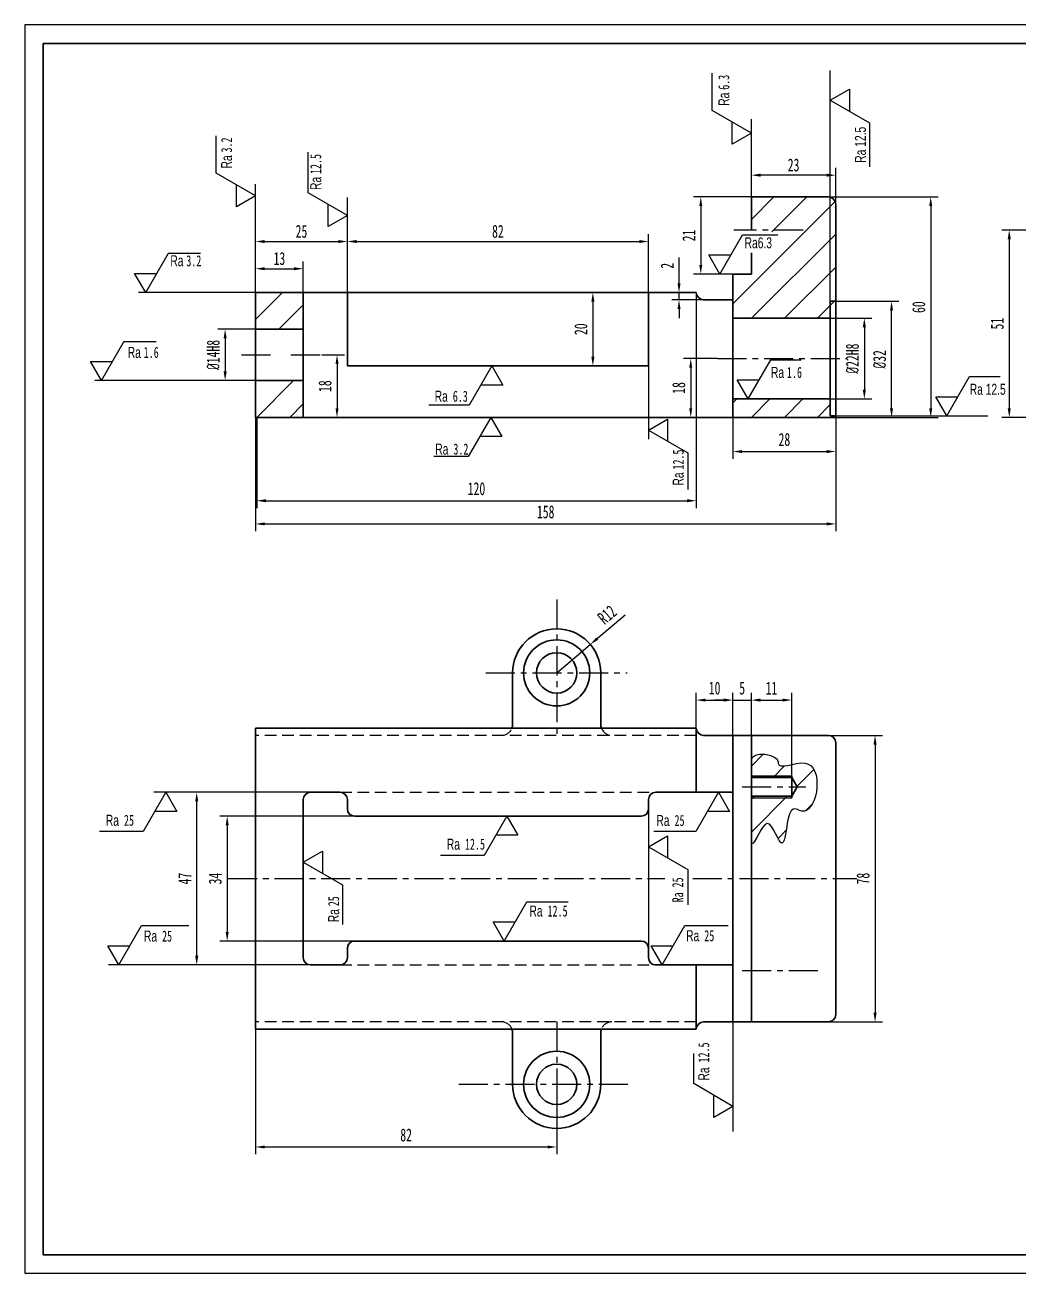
# Model space of a CAD drawing. Extents: x 125 to 770, y -117 to 243.
# Drawn here: x 125.1 to 395.5, y -117.3 to 222.5 of the extents above; entities that cross this region are included whole.
import ezdxf

# ---------------------------------------------------------------- set-up
doc = ezdxf.new("R2010")
doc.units = 0
doc.header["$LTSCALE"] = 0.5
doc.linetypes.add('CENTER', pattern=[50.8, 31.75, -6.35, 6.35, -6.35])
doc.linetypes.add('DASHED', pattern=[19.05, 12.7, -6.35])
doc.layers.get('0').update_dxf_attribs({"linetype": 'CONTINUOUS'})
doc.layers.get('DEFPOINTS').update_dxf_attribs({"linetype": 'CONTINUOUS'})
for name, color, linetype in [('dim', 7, 'CONTINUOUS'), ('中心线', 7, 'CENTER'), ('细实线', 7, 'CONTINUOUS'), ('虚线', 7, 'DASHED')]:
    doc.layers.add(name, color=color, linetype=linetype)
doc.layers.add('粗实线', color=7, linetype='CONTINUOUS', lineweight=30)
doc.styles.add('HZ', font='', dxfattribs={"width": 0.667})
doc.styles.get("Standard").update_dxf_attribs({"font": '', "width": 0.667})
doc.styles.get('HZ').set_extended_font_data('仿宋_GB2312')
doc.styles.get('Standard').set_extended_font_data('仿宋_GB2312')
doc.dimstyles.new('直线型尺寸', dxfattribs={"dimscale": 0, "dimtxt": 3.5, "dimasz": 2.5, "dimexe": 2, "dimexo": 0, "dimgap": 1.5, "dimtad": 1, "dimdec": 0, "dimdsep": 46, "dimtxsty": 'Standard', "dimcen": 0, "dimclrd": 256, "dimclre": 256, "dimclrt": 256, "dimaunit": 1, "dimadec": 0, "dimazin": 0, "dimtfac": 1, "dimtdec": 0, "dimtmove": 0, "dimatfit": 3, "dimfxl": 1, "dimtolj": 1, "dimtzin": 0, "dimarcsym": 0})
doc.dimstyles.new('角度', dxfattribs={"dimscale": 0, "dimtxt": 3.5, "dimasz": 2.5, "dimexe": 2, "dimexo": 0, "dimgap": 1, "dimtad": 3, "dimtih": 1, "dimtoh": 1, "dimdec": 0, "dimdsep": 46, "dimtxsty": 'Standard', "dimcen": 0, "dimclrd": 256, "dimclre": 256, "dimclrt": 256, "dimaunit": 1, "dimadec": 0, "dimazin": 0, "dimtfac": 1, "dimtdec": 0, "dimtmove": 0, "dimatfit": 3, "dimfxl": 1, "dimtolj": 1, "dimtzin": 0, "dimarcsym": 0})

# ---------------------------------------------------------------- blocks, each defined once
blk = doc.blocks.new('*D0')
at = {"layer": 'DEFPOINTS', "color": 0, "ltscale": 0.5, "transparency": 16777216}
for p in [(200.91, 156.15), (187.91, 149.68), (200.91, 149.68)]:
    blk.add_point(p, dxfattribs=at)
at = {"layer": 'dim', "lineweight": -2, "ltscale": 0.5, "transparency": 16777216}
for p, q in [((187.91, 149.68), (187.91, 158.15)), ((200.91, 149.68), (200.91, 158.15)), ((190.41, 156.15), (198.41, 156.15))]:
    blk.add_line(p, q, dxfattribs=at)
at = {"layer": 'dim', "ltscale": 0.5, "transparency": 16777216}
for points in [[(190.41, 156.56), (190.41, 155.73), (187.91, 156.15)], [(198.41, 156.56), (198.41, 155.73), (200.91, 156.15)]]:
    blk.add_solid(points, dxfattribs=at)
at = {"layer": 'dim', "ltscale": 0.5, "transparency": 16777216, "insert": (194.41, 158.9), "char_height": 3.5, "attachment_point": 5}
blk.add_mtext('\\A1;13', dxfattribs=at)
blk = doc.blocks.new('*D1')
at = {"layer": 'DEFPOINTS', "color": 0, "ltscale": 0.5, "transparency": 16777216}
for p in [(212.91, 163.55), (187.91, 149.68), (212.91, 149.68)]:
    blk.add_point(p, dxfattribs=at)
at = {"layer": 'dim', "lineweight": -2, "ltscale": 0.5, "transparency": 16777216}
for p, q in [((187.91, 149.68), (187.91, 165.55)), ((190.41, 163.55), (210.41, 163.55)), ((212.91, 149.68), (212.91, 165.55))]:
    blk.add_line(p, q, dxfattribs=at)
at = {"layer": 'dim', "ltscale": 0.5, "transparency": 16777216}
for points in [[(190.41, 163.97), (190.41, 163.13), (187.91, 163.55)], [(210.41, 163.97), (210.41, 163.13), (212.91, 163.55)]]:
    blk.add_solid(points, dxfattribs=at)
at = {"layer": 'dim', "ltscale": 0.5, "transparency": 16777216, "insert": (200.41, 166.3), "char_height": 3.5, "attachment_point": 5}
blk.add_mtext('\\A1;25', dxfattribs=at)
blk = doc.blocks.new('*D2')
at = {"layer": 'DEFPOINTS', "color": 0, "ltscale": 0.5, "transparency": 16777216}
for p in [(294.91, 163.55), (212.91, 149.68), (294.91, 149.68)]:
    blk.add_point(p, dxfattribs=at)
at = {"layer": 'dim', "lineweight": -2, "ltscale": 0.5, "transparency": 16777216}
for p, q in [((212.91, 149.68), (212.91, 165.55)), ((215.41, 163.55), (292.41, 163.55)), ((294.91, 149.68), (294.91, 165.55))]:
    blk.add_line(p, q, dxfattribs=at)
at = {"layer": 'dim', "ltscale": 0.5, "transparency": 16777216}
for points in [[(215.41, 163.97), (215.41, 163.13), (212.91, 163.55)], [(292.41, 163.97), (292.41, 163.13), (294.91, 163.55)]]:
    blk.add_solid(points, dxfattribs=at)
at = {"layer": 'dim', "ltscale": 0.5, "transparency": 16777216, "insert": (253.91, 166.3), "char_height": 3.5, "attachment_point": 5}
blk.add_mtext('\\A1;82', dxfattribs=at)
blk = doc.blocks.new('*D3')
at = {"layer": 'DEFPOINTS', "color": 0, "ltscale": 0.5, "transparency": 16777216}
for p in [(322.91, 181.61), (322.91, 175.68), (345.91, 173.68)]:
    blk.add_point(p, dxfattribs=at)
at = {"layer": 'dim', "lineweight": -2, "ltscale": 0.5, "transparency": 16777216}
for p, q in [((322.91, 175.68), (322.91, 183.61)), ((345.91, 173.68), (345.91, 183.61)), ((343.41, 181.61), (325.41, 181.61))]:
    blk.add_line(p, q, dxfattribs=at)
at = {"layer": 'dim', "ltscale": 0.5, "transparency": 16777216}
for points in [[(325.41, 182.03), (325.41, 181.19), (322.91, 181.61)], [(343.41, 182.03), (343.41, 181.19), (345.91, 181.61)]]:
    blk.add_solid(points, dxfattribs=at)
at = {"layer": 'dim', "ltscale": 0.5, "transparency": 16777216, "insert": (334.41, 184.36), "char_height": 3.5, "attachment_point": 5}
blk.add_mtext('\\A1;23', dxfattribs=at)
blk = doc.blocks.new('*D4')
at = {"layer": 'DEFPOINTS', "color": 0, "ltscale": 0.5, "transparency": 16777216}
for p in [(322.91, 175.68), (309.15, 154.68), (317.91, 154.68)]:
    blk.add_point(p, dxfattribs=at)
at = {"layer": 'dim', "lineweight": -2, "ltscale": 0.5, "transparency": 16777216}
for p, q in [((322.91, 175.68), (307.15, 175.68)), ((309.15, 173.18), (309.15, 157.18)), ((317.91, 154.68), (307.15, 154.68))]:
    blk.add_line(p, q, dxfattribs=at)
at = {"layer": 'dim', "ltscale": 0.5, "transparency": 16777216}
for points in [[(308.73, 173.18), (309.56, 173.18), (309.15, 175.68)], [(308.73, 157.18), (309.56, 157.18), (309.15, 154.68)]]:
    blk.add_solid(points, dxfattribs=at)
at = {"layer": 'dim', "ltscale": 0.5, "transparency": 16777216, "insert": (305.9, 165.18), "char_height": 3.5, "attachment_point": 5, "rotation": 90}
blk.add_mtext('\\A1;21', dxfattribs=at)
blk = doc.blocks.new('*D5')
at = {"layer": 'DEFPOINTS', "color": 0, "ltscale": 0.5, "transparency": 16777216}
for p in [(303.22, 149.68), (307.91, 149.68), (317.91, 147.68)]:
    blk.add_point(p, dxfattribs=at)
at = {"layer": 'dim', "lineweight": -2, "ltscale": 0.5, "transparency": 16777216}
for p, q in [((303.22, 152.18), (303.22, 159.23)), ((307.91, 149.68), (301.22, 149.68)), ((303.22, 147.68), (303.22, 149.68)), ((317.91, 147.68), (301.22, 147.68)), ((303.22, 145.18), (303.22, 142.68))]:
    blk.add_line(p, q, dxfattribs=at)
at = {"layer": 'dim', "ltscale": 0.5, "transparency": 16777216}
for points in [[(302.8, 152.18), (303.64, 152.18), (303.22, 149.68)], [(302.8, 145.18), (303.64, 145.18), (303.22, 147.68)]]:
    blk.add_solid(points, dxfattribs=at)
at = {"layer": 'dim', "ltscale": 0.5, "transparency": 16777216, "insert": (299.97, 156.95), "char_height": 3.5, "attachment_point": 5, "rotation": 90}
blk.add_mtext('\\A1;2', dxfattribs=at)
blk = doc.blocks.new('*D6')
at = {"layer": 'DEFPOINTS', "color": 0, "ltscale": 0.5, "transparency": 16777216}
for p in [(317.91, 142.68), (317.91, 120.68), (353.68, 120.68)]:
    blk.add_point(p, dxfattribs=at)
at = {"layer": 'dim', "lineweight": -2, "ltscale": 0.5, "transparency": 16777216}
for p, q in [((317.91, 142.68), (355.68, 142.68)), ((353.68, 140.18), (353.68, 123.18)), ((317.91, 120.68), (355.68, 120.68))]:
    blk.add_line(p, q, dxfattribs=at)
at = {"layer": 'dim', "ltscale": 0.5, "transparency": 16777216}
for points in [[(353.26, 140.18), (354.1, 140.18), (353.68, 142.68)], [(353.26, 123.18), (354.1, 123.18), (353.68, 120.68)]]:
    blk.add_solid(points, dxfattribs=at)
at = {"layer": 'dim', "ltscale": 0.5, "transparency": 16777216, "insert": (350.43, 131.68), "char_height": 3.5, "attachment_point": 5, "rotation": 90}
blk.add_mtext('\\A1;{\\Fisocp.shx|c0;\\C1;%%C\\fFangSong_GB2312|b0|i0|c134|p49;22H8}', dxfattribs=at)
blk = doc.blocks.new('*D7')
at = {"layer": 'DEFPOINTS', "color": 0, "ltscale": 0.5, "transparency": 16777216}
for p in [(345.91, 147.27), (361.09, 147.27), (345.91, 115.68)]:
    blk.add_point(p, dxfattribs=at)
at = {"layer": 'dim', "lineweight": -2, "ltscale": 0.5, "transparency": 16777216}
for p, q in [((345.91, 147.27), (363.09, 147.27)), ((361.09, 118.18), (361.09, 144.77)), ((345.91, 115.68), (363.09, 115.68))]:
    blk.add_line(p, q, dxfattribs=at)
at = {"layer": 'dim', "ltscale": 0.5, "transparency": 16777216}
for points in [[(360.67, 144.77), (361.51, 144.77), (361.09, 147.27)], [(360.67, 118.18), (361.51, 118.18), (361.09, 115.68)]]:
    blk.add_solid(points, dxfattribs=at)
at = {"layer": 'dim', "ltscale": 0.5, "transparency": 16777216, "insert": (357.84, 131.48), "char_height": 3.5, "attachment_point": 5, "rotation": 90}
blk.add_mtext('\\A1;{\\Fisocp.shx|c0;%%c}32', dxfattribs=at)
blk = doc.blocks.new('*D8')
at = {"layer": 'DEFPOINTS', "color": 0, "ltscale": 0.5, "transparency": 16777216}
for p in [(343.91, 175.68), (345.91, 115.68), (371.76, 115.68)]:
    blk.add_point(p, dxfattribs=at)
at = {"layer": 'dim', "lineweight": -2, "ltscale": 0.5, "transparency": 16777216}
for p, q in [((343.91, 175.68), (373.76, 175.68)), ((371.76, 173.18), (371.76, 118.18)), ((345.91, 115.68), (373.76, 115.68))]:
    blk.add_line(p, q, dxfattribs=at)
at = {"layer": 'dim', "ltscale": 0.5, "transparency": 16777216}
for points in [[(371.34, 173.18), (372.17, 173.18), (371.76, 175.68)], [(371.34, 118.18), (372.17, 118.18), (371.76, 115.68)]]:
    blk.add_solid(points, dxfattribs=at)
at = {"layer": 'dim', "ltscale": 0.5, "transparency": 16777216, "insert": (368.51, 145.68), "char_height": 3.5, "attachment_point": 5, "rotation": 90}
blk.add_mtext('\\A1;60', dxfattribs=at)
blk = doc.blocks.new('*D9')
at = {"layer": 'DEFPOINTS', "color": 0, "ltscale": 0.5, "transparency": 16777216}
for p in [(317.91, 115.68), (345.91, 115.68), (345.91, 106.37)]:
    blk.add_point(p, dxfattribs=at)
at = {"layer": 'dim', "lineweight": -2, "ltscale": 0.5, "transparency": 16777216}
for p, q in [((317.91, 115.68), (317.91, 104.37)), ((345.91, 115.68), (345.91, 104.37)), ((320.41, 106.37), (343.41, 106.37))]:
    blk.add_line(p, q, dxfattribs=at)
at = {"layer": 'dim', "ltscale": 0.5, "transparency": 16777216}
for points in [[(320.41, 106.79), (320.41, 105.95), (317.91, 106.37)], [(343.41, 106.79), (343.41, 105.95), (345.91, 106.37)]]:
    blk.add_solid(points, dxfattribs=at)
at = {"layer": 'dim', "ltscale": 0.5, "transparency": 16777216, "insert": (331.91, 109.62), "char_height": 3.5, "attachment_point": 5}
blk.add_mtext('\\A1;28', dxfattribs=at)
blk = doc.blocks.new('*D10')
at = {"layer": 'DEFPOINTS', "color": 0, "ltscale": 0.5, "transparency": 16777216}
for p in [(294.91, 149.68), (279.76, 129.68), (294.91, 129.68)]:
    blk.add_point(p, dxfattribs=at)
at = {"layer": 'dim', "lineweight": -2, "ltscale": 0.5, "transparency": 16777216}
for p, q in [((294.91, 149.68), (277.76, 149.68)), ((279.76, 147.18), (279.76, 132.18)), ((294.91, 129.68), (277.76, 129.68))]:
    blk.add_line(p, q, dxfattribs=at)
at = {"layer": 'dim', "ltscale": 0.5, "transparency": 16777216}
for points in [[(279.34, 147.18), (280.18, 147.18), (279.76, 149.68)], [(279.34, 132.18), (280.18, 132.18), (279.76, 129.68)]]:
    blk.add_solid(points, dxfattribs=at)
at = {"layer": 'dim', "ltscale": 0.5, "transparency": 16777216, "insert": (276.51, 139.68), "char_height": 3.5, "attachment_point": 5, "rotation": 90}
blk.add_mtext('\\A1;20', dxfattribs=at)
blk = doc.blocks.new('*D11')
at = {"layer": 'DEFPOINTS', "color": 0, "ltscale": 0.5, "transparency": 16777216}
for p in [(189.91, 139.68), (179.63, 125.68), (189.91, 125.68)]:
    blk.add_point(p, dxfattribs=at)
at = {"layer": 'dim', "lineweight": -2, "ltscale": 0.5, "transparency": 16777216}
for p, q in [((189.91, 139.68), (177.63, 139.68)), ((179.63, 137.18), (179.63, 128.18)), ((189.91, 125.68), (177.63, 125.68))]:
    blk.add_line(p, q, dxfattribs=at)
at = {"layer": 'dim', "ltscale": 0.5, "transparency": 16777216}
for points in [[(179.21, 137.18), (180.05, 137.18), (179.63, 139.68)], [(179.21, 128.18), (180.05, 128.18), (179.63, 125.68)]]:
    blk.add_solid(points, dxfattribs=at)
at = {"layer": 'dim', "ltscale": 0.5, "transparency": 16777216, "insert": (176.38, 132.68), "char_height": 3.5, "attachment_point": 5, "rotation": 90}
blk.add_mtext('\\A1;{\\Fisocp.shx|c0;\\C1;%%c\\fFangSong_GB2312|b0|i0|c134|p49;14H8}', dxfattribs=at)
blk = doc.blocks.new('*D12')
at = {"layer": 'DEFPOINTS', "color": 0, "ltscale": 0.5, "transparency": 16777216}
for p in [(214.91, 7.11), (180.19, -26.89), (214.91, -26.89)]:
    blk.add_point(p, dxfattribs=at)
at = {"layer": 'dim', "lineweight": -2, "ltscale": 0.5, "transparency": 16777216}
for p, q in [((214.91, 7.11), (178.19, 7.11)), ((180.19, 4.61), (180.19, -24.39)), ((214.91, -26.89), (178.19, -26.89))]:
    blk.add_line(p, q, dxfattribs=at)
at = {"layer": 'dim', "ltscale": 0.5, "transparency": 16777216}
for points in [[(179.77, 4.61), (180.61, 4.61), (180.19, 7.11)], [(179.77, -24.39), (180.61, -24.39), (180.19, -26.89)]]:
    blk.add_solid(points, dxfattribs=at)
at = {"layer": 'dim', "ltscale": 0.5, "transparency": 16777216, "insert": (176.94, -9.89), "char_height": 3.5, "attachment_point": 5, "rotation": 90}
blk.add_mtext('\\A1;34', dxfattribs=at)
blk = doc.blocks.new('*D13')
at = {"layer": 'DEFPOINTS', "color": 0, "ltscale": 0.5, "transparency": 16777216}
for p in [(171.89, 13.61), (202.91, 13.61), (202.91, -33.39)]:
    blk.add_point(p, dxfattribs=at)
at = {"layer": 'dim', "lineweight": -2, "ltscale": 0.5, "transparency": 16777216}
for p, q in [((202.91, 13.61), (169.89, 13.61)), ((171.89, -30.89), (171.89, 11.11)), ((202.91, -33.39), (169.89, -33.39))]:
    blk.add_line(p, q, dxfattribs=at)
at = {"layer": 'dim', "ltscale": 0.5, "transparency": 16777216}
for points in [[(171.47, 11.11), (172.31, 11.11), (171.89, 13.61)], [(171.47, -30.89), (172.31, -30.89), (171.89, -33.39)]]:
    blk.add_solid(points, dxfattribs=at)
at = {"layer": 'dim', "ltscale": 0.5, "transparency": 16777216, "insert": (168.64, -9.89), "char_height": 3.5, "attachment_point": 5, "rotation": 90}
blk.add_mtext('\\A1;47', dxfattribs=at)
blk = doc.blocks.new('*D14')
at = {"layer": 'DEFPOINTS', "color": 0, "ltscale": 0.5, "transparency": 16777216}
for p in [(187.91, -50.89), (269.91, -65.89), (269.91, -82.95)]:
    blk.add_point(p, dxfattribs=at)
at = {"layer": 'dim', "lineweight": -2, "ltscale": 0.5, "transparency": 16777216}
for p, q in [((187.91, -50.89), (187.91, -84.95)), ((269.91, -65.89), (269.91, -84.95)), ((190.41, -82.95), (267.41, -82.95))]:
    blk.add_line(p, q, dxfattribs=at)
at = {"layer": 'dim', "ltscale": 0.5, "transparency": 16777216}
for points in [[(190.41, -82.54), (190.41, -83.37), (187.91, -82.95)], [(267.41, -82.54), (267.41, -83.37), (269.91, -82.95)]]:
    blk.add_solid(points, dxfattribs=at)
at = {"layer": 'dim', "ltscale": 0.5, "transparency": 16777216, "insert": (228.91, -79.7), "char_height": 3.5, "attachment_point": 5}
blk.add_mtext('\\A1;82', dxfattribs=at)
blk = doc.blocks.new('*D15')
at = {"layer": 'DEFPOINTS', "color": 0, "ltscale": 0.5, "transparency": 16777216}
for p in [(317.91, 38.71), (307.91, 31.11), (317.91, 29.11)]:
    blk.add_point(p, dxfattribs=at)
at = {"layer": 'dim', "lineweight": -2, "ltscale": 0.5, "transparency": 16777216}
for p, q in [((307.91, 31.11), (307.91, 40.71)), ((310.41, 38.71), (315.41, 38.71)), ((317.91, 29.11), (317.91, 40.71))]:
    blk.add_line(p, q, dxfattribs=at)
at = {"layer": 'dim', "ltscale": 0.5, "transparency": 16777216}
for points in [[(310.41, 39.13), (310.41, 38.29), (307.91, 38.71)], [(315.41, 39.13), (315.41, 38.29), (317.91, 38.71)]]:
    blk.add_solid(points, dxfattribs=at)
at = {"layer": 'dim', "ltscale": 0.5, "transparency": 16777216, "insert": (312.91, 41.96), "char_height": 3.5, "attachment_point": 5}
blk.add_mtext('\\A1;10', dxfattribs=at)
blk = doc.blocks.new('*D16')
at = {"layer": 'DEFPOINTS', "color": 0, "ltscale": 0.5, "transparency": 16777216}
for p in [(322.91, 38.71), (317.91, 29.11), (322.91, 29.11)]:
    blk.add_point(p, dxfattribs=at)
at = {"layer": 'dim', "lineweight": -2, "ltscale": 0.5, "transparency": 16777216}
for p, q in [((315.41, 38.71), (312.91, 38.71)), ((317.91, 29.11), (317.91, 40.71)), ((317.91, 38.71), (322.91, 38.71)), ((322.91, 29.11), (322.91, 40.71)), ((325.41, 38.71), (327.91, 38.71))]:
    blk.add_line(p, q, dxfattribs=at)
at = {"layer": 'dim', "ltscale": 0.5, "transparency": 16777216}
for points in [[(315.41, 39.13), (315.41, 38.29), (317.91, 38.71)], [(325.41, 39.13), (325.41, 38.29), (322.91, 38.71)]]:
    blk.add_solid(points, dxfattribs=at)
at = {"layer": 'dim', "ltscale": 0.5, "transparency": 16777216, "insert": (320.41, 41.96), "char_height": 3.5, "attachment_point": 5}
blk.add_mtext('\\A1;5', dxfattribs=at)
blk = doc.blocks.new('*D17')
at = {"layer": 'DEFPOINTS', "color": 0, "ltscale": 0.5, "transparency": 16777216}
for p in [(333.91, 38.71), (322.91, 29.11), (333.91, 15.11)]:
    blk.add_point(p, dxfattribs=at)
at = {"layer": 'dim', "lineweight": -2, "ltscale": 0.5, "transparency": 16777216}
for p, q in [((322.91, 29.11), (322.91, 40.71)), ((325.41, 38.71), (331.41, 38.71)), ((333.91, 15.11), (333.91, 40.71))]:
    blk.add_line(p, q, dxfattribs=at)
at = {"layer": 'dim', "ltscale": 0.5, "transparency": 16777216}
for points in [[(325.41, 39.13), (325.41, 38.29), (322.91, 38.71)], [(331.41, 39.13), (331.41, 38.29), (333.91, 38.71)]]:
    blk.add_solid(points, dxfattribs=at)
at = {"layer": 'dim', "ltscale": 0.5, "transparency": 16777216, "insert": (328.41, 41.96), "char_height": 3.5, "attachment_point": 5}
blk.add_mtext('\\A1;11', dxfattribs=at)
blk = doc.blocks.new('*D18')
at = {"layer": 'DEFPOINTS', "color": 0, "ltscale": 0.5, "transparency": 16777216}
for p in [(343.91, 29.11), (343.91, -48.89), (356.6, -48.89)]:
    blk.add_point(p, dxfattribs=at)
at = {"layer": 'dim', "lineweight": -2, "ltscale": 0.5, "transparency": 16777216}
for p, q in [((343.91, 29.11), (358.6, 29.11)), ((356.6, 26.61), (356.6, -46.39)), ((343.91, -48.89), (358.6, -48.89))]:
    blk.add_line(p, q, dxfattribs=at)
at = {"layer": 'dim', "ltscale": 0.5, "transparency": 16777216}
for points in [[(356.18, 26.61), (357.02, 26.61), (356.6, 29.11)], [(356.18, -46.39), (357.02, -46.39), (356.6, -48.89)]]:
    blk.add_solid(points, dxfattribs=at)
at = {"layer": 'dim', "ltscale": 0.5, "transparency": 16777216, "insert": (353.35, -9.89), "char_height": 3.5, "attachment_point": 5, "rotation": 90}
blk.add_mtext('\\A1;78', dxfattribs=at)
blk = doc.blocks.new('*D19')
at = {"layer": 'DEFPOINTS', "color": 0, "ltscale": 0.5, "transparency": 16777216}
for p in [(279.07, 53.86), (269.91, 46.11)]:
    blk.add_point(p, dxfattribs=at)
at = {"layer": 'dim', "lineweight": -2, "ltscale": 0.5, "transparency": 16777216}
for p, q in [((288.56, 61.87), (280.98, 55.47)), ((269.91, 46.11), (279.07, 53.86))]:
    blk.add_line(p, q, dxfattribs=at)
at = {"layer": 'dim', "ltscale": 0.5, "transparency": 16777216}
blk.add_solid([(280.71, 55.79), (281.25, 55.15), (279.07, 53.86)], dxfattribs=at)
at = {"layer": 'dim', "ltscale": 0.5, "transparency": 16777216, "insert": (283.63, 61.96), "char_height": 3.5, "attachment_point": 5, "rotation": 40.1993}
blk.add_mtext('\\A1;R12', dxfattribs=at)
blk = doc.blocks.new('*D24')
at = {"layer": 'DEFPOINTS', "color": 0, "ltscale": 0.5, "transparency": 16777216}
for p in [(313.67, 131.68), (306.41, 115.68), (317.91, 115.68)]:
    blk.add_point(p, dxfattribs=at)
at = {"layer": 'dim', "lineweight": -2, "ltscale": 0.5, "transparency": 16777216}
for p, q in [((313.67, 131.68), (304.41, 131.68)), ((306.41, 129.18), (306.41, 118.18)), ((317.91, 115.68), (304.41, 115.68))]:
    blk.add_line(p, q, dxfattribs=at)
at = {"layer": 'dim', "ltscale": 0.5, "transparency": 16777216}
for points in [[(305.99, 129.18), (306.82, 129.18), (306.41, 131.68)], [(305.99, 118.18), (306.82, 118.18), (306.41, 115.68)]]:
    blk.add_solid(points, dxfattribs=at)
at = {"layer": 'dim', "ltscale": 0.5, "transparency": 16777216, "insert": (303.16, 123.68), "char_height": 3.5, "attachment_point": 5, "rotation": 90}
blk.add_mtext('\\A1;{\\C1;18}', dxfattribs=at)
blk = doc.blocks.new('ccd')
at = {"layer": 'dim', "ltscale": 0.5}
for p, q in [((0, 0), (6.18, 10.7)), ((-3, 5.2), (3, 5.2)), ((0, 0), (-3, 5.2))]:
    blk.add_line(p, q, dxfattribs=at)
blk = doc.blocks.new('*D26')
at = {"layer": 'DEFPOINTS', "color": 0, "ltscale": 0.5, "transparency": 16777216}
for p in [(205.97, 132.68), (200.91, 115.68), (210.09, 115.68)]:
    blk.add_point(p, dxfattribs=at)
at = {"layer": 'dim', "lineweight": -2, "ltscale": 0.5, "transparency": 16777216}
for p, q in [((205.97, 132.68), (212.09, 132.68)), ((210.09, 130.18), (210.09, 118.18)), ((200.91, 115.68), (212.09, 115.68))]:
    blk.add_line(p, q, dxfattribs=at)
at = {"layer": 'dim', "ltscale": 0.5, "transparency": 16777216}
for points in [[(209.68, 130.18), (210.51, 130.18), (210.09, 132.68)], [(209.68, 118.18), (210.51, 118.18), (210.09, 115.68)]]:
    blk.add_solid(points, dxfattribs=at)
at = {"layer": 'dim', "ltscale": 0.5, "transparency": 16777216, "insert": (206.84, 124.18), "char_height": 3.5, "attachment_point": 5, "rotation": 90}
blk.add_mtext('\\A1;{\\C1;18}', dxfattribs=at)
blk = doc.blocks.new('*D31')
at = {"lineweight": -2, "ltscale": 0.5, "transparency": 16777216}
for p, q in [((464.98, 166.68), (391.14, 166.68)), ((393.14, 164.18), (393.14, 118.18)), ((427.48, 115.68), (391.14, 115.68))]:
    blk.add_line(p, q, dxfattribs=at)
at = {"ltscale": 0.5, "transparency": 16777216}
for points in [[(392.72, 164.18), (393.56, 164.18), (393.14, 166.68)], [(392.72, 118.18), (393.56, 118.18), (393.14, 115.68)]]:
    blk.add_solid(points, dxfattribs=at)
at = {"layer": 'DEFPOINTS', "color": 0, "ltscale": 0.5, "transparency": 16777216}
for p in [(464.98, 166.68), (393.14, 115.68), (427.48, 115.68)]:
    blk.add_point(p, dxfattribs=at)
at = {"ltscale": 0.5, "transparency": 16777216, "insert": (389.89, 141.18), "char_height": 3.5, "attachment_point": 5, "rotation": 90}
blk.add_mtext('\\A1;51', dxfattribs=at)
blk = doc.blocks.new('*D32')
at = {"lineweight": -2, "ltscale": 0.5, "transparency": 16777216}
for p, q in [((187.91, 115.68), (187.91, 84.67)), ((345.91, 115.68), (345.91, 84.67)), ((190.41, 86.67), (343.41, 86.67))]:
    blk.add_line(p, q, dxfattribs=at)
at = {"ltscale": 0.5, "transparency": 16777216}
for points in [[(190.41, 87.09), (190.41, 86.26), (187.91, 86.67)], [(343.41, 87.09), (343.41, 86.26), (345.91, 86.67)]]:
    blk.add_solid(points, dxfattribs=at)
at = {"layer": 'DEFPOINTS', "color": 0, "ltscale": 0.5, "transparency": 16777216}
for p in [(187.91, 115.68), (345.91, 115.68), (345.91, 86.67)]:
    blk.add_point(p, dxfattribs=at)
at = {"ltscale": 0.5, "transparency": 16777216, "insert": (266.91, 89.92), "char_height": 3.5, "attachment_point": 5}
blk.add_mtext('\\A1;158', dxfattribs=at)
blk = doc.blocks.new('*D33')
at = {"lineweight": -2, "ltscale": 0.5, "transparency": 16777216}
for p, q in [((307.91, 149.68), (307.91, 90.98)), ((188.23, 115.68), (188.23, 90.98)), ((190.73, 92.98), (305.41, 92.98))]:
    blk.add_line(p, q, dxfattribs=at)
at = {"ltscale": 0.5, "transparency": 16777216}
for points in [[(190.73, 93.4), (190.73, 92.56), (188.23, 92.98)], [(305.41, 93.4), (305.41, 92.56), (307.91, 92.98)]]:
    blk.add_solid(points, dxfattribs=at)
at = {"layer": 'DEFPOINTS', "color": 0, "ltscale": 0.5, "transparency": 16777216}
for p in [(307.91, 149.68), (188.23, 115.68), (307.91, 92.98)]:
    blk.add_point(p, dxfattribs=at)
at = {"ltscale": 0.5, "transparency": 16777216, "insert": (248.07, 96.23), "char_height": 3.5, "attachment_point": 5}
blk.add_mtext('\\A1;120', dxfattribs=at)

msp = doc.modelspace()

# ---------------------------------------------------------------- linework, layer by layer
at = {"ltscale": 0.5}
for p, q in [((344.41, 147.27), (344.41, 210.13)), ((187.91, 165.55), (187.91, 179.16)), ((345.91, 116.08), (345.91, 115.68)), ((345.91, 116.08), (387.34, 116.08)), ((169.89, 13.61), (160.17, 13.61)), ((169.89, -33.39), (147.86, -33.39)), ((317.91, -48.89), (317.91, -78.73))]:
    msp.add_line(p, q, dxfattribs=at)
at = {"layer": 'dim', "ltscale": 0.5}
for p, q in [((312.21, 199.25), (312.21, 209.4)), ((322.91, 183.61), (322.91, 196.87)), ((355.1, 195.85), (355.1, 183.89)), ((177.21, 182.18), (177.21, 192.31)), ((202.21, 176.78), (202.21, 187.87)), ((212.91, 165.55), (212.91, 175.52)), ((317.91, 146.57), (345.76, 174.43)), ((322.91, 169.53), (329.05, 175.68)), ((328.5, 166.15), (338.03, 175.68)), ((320.52, 165.37), (330.12, 165.37)), ((322.99, 142.68), (345.91, 165.59)), ((164.16, 160.37), (172.88, 160.37)), ((331.97, 142.68), (345.91, 156.61)), ((187.91, 149.68), (156.05, 149.68)), ((187.91, 142.3), (195.29, 149.68)), ((194.27, 139.68), (200.91, 146.32)), ((340.95, 142.68), (345.91, 147.63)), ((152.14, 136.37), (160.88, 136.37)), ((294.91, 129.68), (294.91, 109.73)), ((328.23, 131.37), (336.52, 131.37)), ((382.35, 126.77), (390.64, 126.77)), ((177.63, 125.68), (144.11, 125.68)), ((188.23, 115.68), (198.23, 125.68)), ((197.21, 115.68), (200.91, 119.38)), ((246.08, 118.98), (235.1, 118.98)), ((317.91, 119.63), (318.95, 120.68)), ((322.93, 115.68), (327.93, 120.68)), ((331.91, 115.68), (336.91, 120.68)), ((340.89, 115.68), (344.41, 119.19)), ((305.6, 106.06), (305.6, 96.06)), ((245.79, 104.98), (236.48, 104.98)), ((322.91, 20.72), (326.17, 23.98)), ((328.83, 17.66), (331.96, 20.79)), ((335.34, 15.19), (339.95, 19.8)), ((322.91, 11.74), (323.73, 12.56)), ((322.91, 2.76), (332.71, 12.56)), ((337.68, 8.55), (339.42, 10.29)), ((157.3, 2.92), (145.46, 2.92)), ((307.82, 2.92), (296.33, 2.92)), ((330.2, 1.07), (332.39, 3.26)), ((250.15, -3.58), (238.3, -3.58)), ((305.6, -7.44), (305.6, -17.07)), ((211.6, -11.58), (211.6, -22.41)), ((261.82, -16.19), (273.03, -16.19)), ((156.86, -22.69), (169.75, -22.69)), ((304.82, -22.69), (316.61, -22.69)), ((307.21, -65.72), (307.21, -57.5))]:
    msp.add_line(p, q, dxfattribs=at)
at = {"layer": '中心线', "ltscale": 0.5}
for p, q in [((337.02, 166.68), (318.1, 166.68)), ((184.04, 132.68), (192.21, 132.68)), ((197.53, 132.68), (205.97, 132.68)), ((313.67, 131.68), (348.68, 131.68)), ((269.91, 66.06), (269.91, 29.11)), ((250.6, 46.11), (289.12, 46.11)), ((322.91, 18.11), (333.91, 18.11)), ((320.41, 15.11), (337.74, 15.11)), ((180.38, -9.89), (299.38, -9.89)), ((306.97, -9.89), (351.6, -9.89)), ((320.41, -34.89), (341.65, -34.89)), ((269.91, -48.89), (269.91, -79.07)), ((243.25, -65.89), (290.76, -65.89))]:
    msp.add_line(p, q, dxfattribs=at)
at = {"layer": '粗实线'}
for p, q in [((585.4, 217.5), (130.12, 217.5)), ((130.12, 217.5), (130.12, -112.27)), ((130.12, -112.27), (585.4, -112.27))]:
    msp.add_line(p, q, dxfattribs=at)
at = {"layer": '粗实线', "ltscale": 0.5}
for p, q in [((322.91, 175.68), (322.91, 166.68)), ((322.91, 175.68), (343.91, 175.68)), ((345.91, 173.68), (345.91, 115.68)), ((322.91, 160.51), (322.91, 154.68)), ((317.91, 154.68), (317.91, 115.68)), ((317.91, 154.68), (322.91, 154.68)), ((187.91, 149.68), (307.91, 149.68)), ((187.91, 149.68), (187.91, 115.68)), ((200.91, 149.68), (200.91, 115.68)), ((212.91, 149.68), (212.91, 129.68)), ((294.91, 149.68), (294.91, 129.68)), ((307.91, 149.68), (307.91, 149.68)), ((309.91, 147.68), (317.91, 147.68)), ((344.41, 147.27), (344.41, 116.08)), ((345.91, 147.27), (344.41, 147.27)), ((187.91, 139.68), (200.91, 139.68)), ((317.91, 142.68), (344.41, 142.68)), ((212.91, 129.68), (294.91, 129.68)), ((187.91, 125.68), (200.91, 125.68)), ((317.91, 120.68), (344.41, 120.68)), ((187.91, 115.68), (345.91, 115.68)), ((345.91, 116.08), (344.41, 116.08)), ((257.91, 46.11), (257.91, 32.11)), ((281.91, 46.11), (281.91, 32.11)), ((187.91, 31.11), (187.91, -50.89)), ((187.91, 31.11), (307.91, 31.11)), ((307.91, 31.11), (307.91, 31.11)), ((307.91, 31.11), (307.91, 13.61)), ((309.91, 29.11), (343.91, 29.11)), ((317.91, 29.11), (317.91, -48.89)), ((322.91, 29.11), (322.91, -48.89)), ((345.91, 27.11), (345.91, -46.89)), ((322.91, 17.66), (333.91, 17.66)), ((333.91, 18.11), (333.91, 12.11)), ((333.91, 17.66), (335.38, 15.11)), ((202.91, 13.61), (210.91, 13.61)), ((296.91, 13.61), (317.91, 13.61)), ((335.38, 15.11), (333.91, 12.56)), ((200.91, 11.61), (200.91, -31.39)), ((212.91, 11.61), (212.91, 9.11)), ((294.91, 11.61), (294.91, 9.11)), ((322.91, 12.56), (333.91, 12.56)), ((214.91, 7.11), (292.91, 7.11)), ((214.91, -26.89), (292.91, -26.89)), ((212.91, -28.89), (212.91, -31.39)), ((294.91, -28.89), (294.91, -31.39)), ((202.91, -33.39), (210.91, -33.39)), ((296.91, -33.39), (317.91, -33.39)), ((307.91, -33.39), (307.91, -50.89)), ((187.91, -50.89), (307.91, -50.89)), ((307.91, -50.89), (307.91, -50.89)), ((309.91, -48.89), (343.91, -48.89)), ((257.91, -51.89), (257.91, -65.89)), ((281.91, -51.89), (281.91, -65.89))]:
    msp.add_line(p, q, dxfattribs=at)
for centre, radius in [((269.91, 46.11), 9), ((269.91, 46.11), 5.5), ((269.91, -65.89), 9), ((269.91, -65.89), 5.5)]:
    msp.add_circle(centre, radius, dxfattribs=at)
for centre, radius, start, end in [((343.91, 173.68), 2, 0, 90), ((309.91, 149.68), 2, 180, 270), ((269.91, 46.11), 12, 0, 180), ((254.91, 32.11), 3, 340.5288, 0), ((284.91, 32.11), 3, 180, 199.4712), ((309.91, 31.11), 2, 180, 270), ((343.91, 27.11), 2, 0, 90), ((202.91, 11.61), 2, 90, 180), ((210.91, 11.61), 2, 0, 90), ((296.91, 11.61), 2, 90, 180), ((214.91, 9.11), 2, 180, 270), ((292.91, 9.11), 2, 270, 0), ((214.91, -28.89), 2, 90, 180), ((292.91, -28.89), 2, 0, 90), ((202.91, -31.39), 2, 180, 270), ((210.91, -31.39), 2, 270, 360), ((296.91, -31.39), 2, 180, 270), ((343.91, -46.89), 2, 270, 0), ((254.91, -51.89), 3, 0, 19.4712), ((284.91, -51.89), 3, 160.5288, 180), ((309.91, -50.89), 2, 90, 180), ((269.91, -65.89), 12, 180, 0)]:
    msp.add_arc(centre, radius, start, end, dxfattribs=at)
at = {"layer": '细实线'}
for p, q in [((590.4, 222.5), (125.12, 222.5)), ((125.12, 222.5), (125.12, -117.27)), ((125.12, -117.27), (590.4, -117.27))]:
    msp.add_line(p, q, dxfattribs=at)
at = {"layer": '细实线', "ltscale": 0.5}
for p, q in [((322.91, 18.11), (333.91, 18.11)), ((322.91, 12.11), (333.91, 12.11)), ((294.91, 9.11), (294.91, -28.89))]:
    msp.add_line(p, q, dxfattribs=at)
msp.add_open_spline([(322.91, 22.42), (322.91, 24.87), (330.38, 24.26), (330.12, 19.48), (339.57, 24.37), (341.82, 13.7), (337.03, 5.51), (333.2, 12.57), (331.6, -4.99), (327.38, 10.66), (324.12, -0.44), (322.91, -0.44)], degree=3, knots=[0, 0, 0, 0, 7.359137, 7.591778, 13.87815, 20.46764, 28.788249, 38.353777, 42.637396, 48.133132, 53.284058, 53.284058, 53.284058, 53.284058], dxfattribs=at)
at = {"layer": '虚线', "ltscale": 0.5}
for p, q in [((307.91, 29.11), (187.91, 29.11)), ((210.91, 13.61), (296.91, 13.61)), ((210.91, -33.39), (296.91, -33.39)), ((307.91, -48.89), (187.91, -48.89))]:
    msp.add_line(p, q, dxfattribs=at)
for centre, start, end in [((254.91, 32.11), 270, 340.5288), ((284.91, 32.11), 199.4712, 270), ((254.91, -51.89), 19.4712, 90), ((284.91, -51.89), 90, 160.5288)]:
    msp.add_arc(centre, 3, start, end, dxfattribs=at)

# ---------------------------------------------------------------- block references
at = {"layer": 'dim'}
for p, rotation in [((344.41, 202.02), 270), ((322.91, 193.07), 90), ((187.91, 176), 90), ((212.91, 170.6), 90), ((252.26, 129.68), 180), ((251.97, 115.68), 180), ((294.91, 112.23), 270), ((163.47, 13.61), 180), ((313.99, 13.61), 180), ((256.32, 7.11), 180), ((294.91, -1.26), 270), ((200.91, -5.4), 270), ((317.91, -71.89), 90)]:
    msp.add_blockref('ccd', p, dxfattribs=dict(at, rotation=rotation))
for p in [(314.34, 154.68), (157.99, 149.68), (145.96, 125.68), (322.05, 120.68), (376.18, 116.08), (255.64, -26.89), (150.69, -33.39), (298.64, -33.39)]:
    msp.add_blockref('ccd', p, dxfattribs=at)

# ---------------------------------------------------------------- texts
at = {"layer": 'dim', "ltscale": 0.5, "char_height": 3, "attachment_point": 1, "rotation": 90, "style": 'HZ'}
for s, insert, width in [('{\\fArial|b0|i0|c0|p32;Ra }6.3', (313.92, 200.5), 14.5035), ('{\\fArial|b0|i0|c0|p32;Ra 12.5}', (351.12, 184.99), 9.8624), ('{\\fArial|b0|i0|c0|p32;Ra }3.2', (178.51, 183.43), 18.4198), ('{\\fArial|b0|i0|c0|p32;Ra }12.5', (202.79, 177.58), 14.5035), ('{\\fArial|b0|i0|c0|p32;Ra }12.5', (301.5, 97.12), 11.7876), ('{\\fSimSun|b0|i0|c0|p2;Ra 2}5', (301.36, -16.37), 11.7876), ('{\\fArial|b0|i0|c0|p32;Ra }25', (207.67, -21.76), 11.7876), ('{\\fArial|b0|i0|c0|p32;Ra} 12.5', (308.45, -64.88), 14.0406)]:
    msp.add_mtext(s, dxfattribs=dict(at, insert=insert, width=width))
at = {"layer": 'dim', "ltscale": 0.5, "char_height": 3, "attachment_point": 1, "style": 'HZ'}
for s, insert, width in [('{\\fArial|b0|i0|c0|p32;Ra6.3}', (321.08, 164.69), 9.2822), ('{\\fArial|b0|i0|c0|p32;Ra }3.2', (164.71, 159.8), 14.5035), ('{\\fArial|b0|i0|c0|p32;Ra }1.6', (153.11, 134.87), 9.2822), ('{\\fArial|b0|i0|c0|p32;Ra }1.6', (328.26, 129.42), 9.8624), ('{\\fArial|b0|i0|c0|p32;Ra} 6.3', (236.69, 122.93), 11.7876), ('{\\fArial|b0|i0|c0|p32;Ra 12.5}', (382.38, 124.83), 9.8624), ('{\\fArial|b0|i0|c0|p32;Ra} 3.2', (236.85, 108.54), 11.7876), ('{\\fArial|b0|i0|c0|p32;Ra} 25', (147.15, 7.49), 11.7876), ('{\\fArial|b0|i0|c0|p32;Ra} 25', (297.06, 7.44), 11.7876), ('{\\fArial|b0|i0|c0|p32;Ra} 12.5', (240, 0.99), 11.7876), ('{\\fArial|b0|i0|c0|p32;Ra} 12.5', (262.49, -17.21), 17.2216), ('{\\fArial|b0|i0|c0|p32;Ra} 25', (157.53, -24.04), 13.6342), ('{\\fArial|b0|i0|c0|p32;Ra} 25', (305.16, -23.93), 14.0406)]:
    msp.add_mtext(s, dxfattribs=dict(at, insert=insert, width=width))

# ---------------------------------------------------------------- dimensions: what is measured, and where the dimension line sits
at = {"ltscale": 0.5}
dim = msp.add_linear_dim(base=(393.14, 115.68), p1=(464.98, 166.68), p2=(427.48, 115.68), angle=90, dimstyle='直线型尺寸', override={"dimscale": 1}, dxfattribs=at)
dim.commit()
dim.dimension.update_dxf_attribs({"geometry": '*D31', "text_midpoint": (389.89, 141.18)})
dim = msp.add_linear_dim(base=(307.91, 92.98), p1=(188.23, 115.68), p2=(307.91, 149.68), dimstyle='直线型尺寸', override={"dimscale": 1}, dxfattribs=at)
dim.commit()
dim.dimension.update_dxf_attribs({"geometry": '*D33', "text_midpoint": (248.07, 96.23)})
dim = msp.add_linear_dim(base=(345.91, 86.67), p1=(187.91, 115.68), p2=(345.91, 115.68), dimstyle='直线型尺寸', override={"dimscale": 1}, dxfattribs=at)
dim.commit()
dim.dimension.update_dxf_attribs({"geometry": '*D32', "text_midpoint": (266.91, 86.67), "dimtype": 160})
at = {"layer": 'dim', "ltscale": 0.5}
for base, p1, p2, dimstyle, override, picture, middle in [((322.91, 181.61), (345.91, 173.68), (322.91, 175.68), '角度', {"dimscale": 1}, '*D3', (334.41, 184.36)), ((212.91, 163.55), (187.91, 149.68), (212.91, 149.68), '角度', {"dimscale": 1}, '*D1', (200.41, 166.3)), ((294.91, 163.55), (212.91, 149.68), (294.91, 149.68), '角度', {"dimscale": 1, "dimtmove": 1}, '*D2', (253.91, 166.3)), ((200.91, 156.15), (187.91, 149.68), (200.91, 149.68), '角度', {"dimscale": 1}, '*D0', (194.41, 158.9)), ((345.91, 106.37), (317.91, 115.68), (345.91, 115.68), '直线型尺寸', {"dimscale": 1}, '*D9', (331.91, 109.62)), ((317.91, 38.71), (307.91, 31.11), (317.91, 29.11), '直线型尺寸', {"dimscale": 1}, '*D15', (312.91, 41.96)), ((322.91, 38.71), (317.91, 29.11), (322.91, 29.11), '直线型尺寸', {"dimscale": 1, "dimtmove": 1}, '*D16', (320.41, 41.96)), ((333.91, 38.71), (322.91, 29.11), (333.91, 15.11), '直线型尺寸', {"dimscale": 1, "dimtmove": 1}, '*D17', (328.41, 41.96)), ((269.91, -82.95), (187.91, -50.89), (269.91, -65.89), '直线型尺寸', {"dimscale": 1}, '*D14', (228.91, -79.7))]:
    dim = msp.add_linear_dim(base=base, p1=p1, p2=p2, dimstyle=dimstyle, override=override, dxfattribs=at)
    dim.commit()
    dim.dimension.update_dxf_attribs({"geometry": picture, "text_midpoint": middle})
for base, p1, p2, picture, middle in [((309.15, 154.68), (322.91, 175.68), (317.91, 154.68), '*D4', (305.9, 165.18)), ((371.76, 115.68), (343.91, 175.68), (345.91, 115.68), '*D8', (368.51, 145.68)), ((303.22, 149.68), (317.91, 147.68), (307.91, 149.68), '*D5', (299.97, 156.95)), ((279.76, 129.68), (294.91, 149.68), (294.91, 129.68), '*D10', (276.51, 139.68)), ((356.6, -48.89), (343.91, 29.11), (343.91, -48.89), '*D18', (353.35, -9.89)), ((171.89, 13.61), (202.91, -33.39), (202.91, 13.61), '*D13', (168.64, -9.89)), ((180.19, -26.89), (214.91, 7.11), (214.91, -26.89), '*D12', (176.94, -9.89))]:
    dim = msp.add_linear_dim(base=base, p1=p1, p2=p2, angle=90, dimstyle='直线型尺寸', override={"dimscale": 1}, dxfattribs=at)
    dim.commit()
    dim.dimension.update_dxf_attribs({"geometry": picture, "text_midpoint": middle})
for base, p1, p2, text, picture, middle in [((361.09, 147.27), (345.91, 115.68), (345.91, 147.27), '{\\Fisocp.shx|c0;%%c}32', '*D7', (357.84, 131.48)), ((179.63, 125.68), (189.91, 139.68), (189.91, 125.68), '{\\Fisocp.shx|c0;\\C1;%%c\\fFangSong_GB2312|b0|i0|c134|p49;14H8}', '*D11', (176.38, 132.68)), ((353.68, 120.68), (317.91, 142.68), (317.91, 120.68), '{\\Fisocp.shx|c0;\\C1;%%C\\fFangSong_GB2312|b0|i0|c134|p49;22H8}', '*D6', (350.43, 131.68)), ((210.09, 115.68), (205.97, 132.68), (200.91, 115.68), '{\\C1;18}', '*D26', (206.84, 124.18)), ((306.41, 115.68), (313.67, 131.68), (317.91, 115.68), '{\\C1;18}', '*D24', (303.16, 123.68))]:
    dim = msp.add_linear_dim(base=base, p1=p1, p2=p2, angle=90, text=text, dimstyle='直线型尺寸', override={"dimscale": 1}, dxfattribs=at)
    dim.commit()
    dim.dimension.update_dxf_attribs({"geometry": picture, "text_midpoint": middle})
dim = msp.add_radius_dim(center=(269.91, 46.11), mpoint=(279.07, 53.86), dimstyle='直线型尺寸', override={"dimscale": 1}, dxfattribs=at)
dim.commit()
dim.dimension.update_dxf_attribs({"geometry": '*D19', "text_midpoint": (283.63, 61.96)})

doc.saveas('drawing.dxf')
